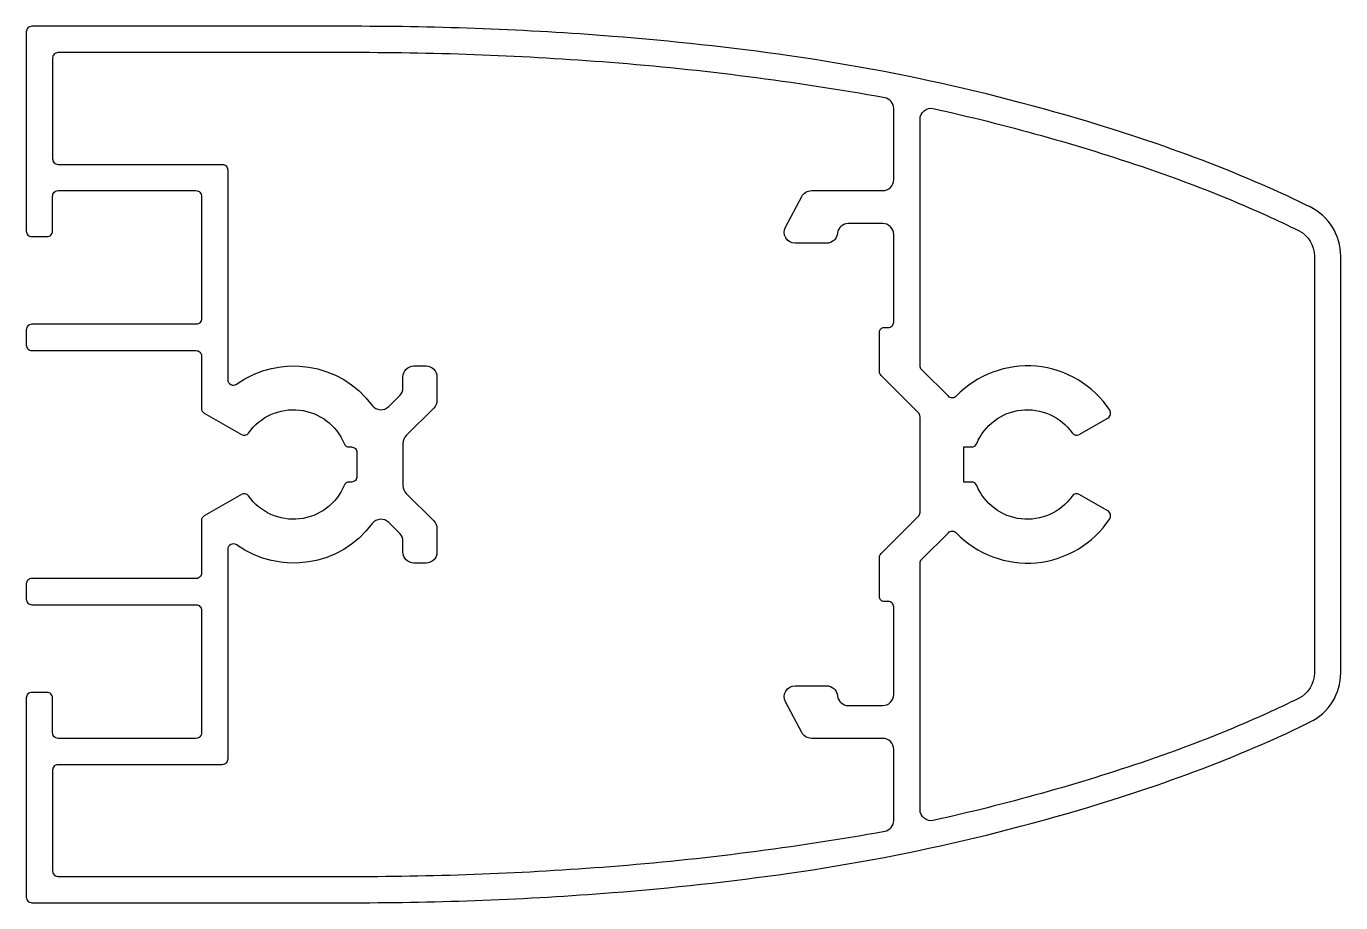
# Model space of a CAD drawing. Extents: x 440.9 to 500.9, y 509.8 to 549.8.
import ezdxf

# ---------------------------------------------------------------- set-up
doc = ezdxf.new("R2010")
doc.units = 0
doc.layers.get('0').update_dxf_attribs({"linetype": 'CONTINUOUS'})

msp = doc.modelspace()

# ---------------------------------------------------------------- linework, layer by layer
at = {"color": 7, "linetype": 'CONTINUOUS'}
for points in [[(500.891, 539.292, 0.285308), (499.499, 541.533, 0.008957), (498.009, 542.237, 0.023651), (492.468, 544.424, 0.046879), (475.727, 548.432, 0.015884), (467.646, 549.321, 0.019446), (455.836, 549.78), (441.141, 549.78, 0.414214), (440.891, 549.53), (440.891, 540.43, 0.414214), (441.141, 540.18), (441.841, 540.18, 0.414214), (442.091, 540.43), (442.091, 542.03, -0.414214), (442.341, 542.28), (448.637, 542.28, -0.414214), (448.887, 542.03), (448.887, 536.43, -0.414214), (448.637, 536.18), (441.141, 536.18, 0.414214), (440.891, 535.93), (440.891, 535.23, 0.414214), (441.141, 534.98), (448.637, 534.98, -0.414214), (448.887, 534.73), (448.887, 532.34, 0.267949), (449.012, 532.124), (450.71, 531.143, 0.388625), (451.04, 531.216, -0.592006), (455.397, 530.735, 0.303602), (455.628, 530.58), (455.737, 530.58, -0.414214), (455.987, 530.33), (455.987, 529.23, -0.414214), (455.737, 528.98), (455.628, 528.98, 0.303602), (455.397, 528.826, -0.592006), (451.04, 528.345, 0.388625), (450.71, 528.418), (449.012, 527.437, 0.267949), (448.887, 527.22), (448.887, 524.83, -0.414214), (448.637, 524.58), (441.141, 524.58, 0.414214), (440.891, 524.33), (440.891, 523.63, 0.414214), (441.141, 523.38), (448.637, 523.38, -0.414214), (448.887, 523.13), (448.887, 517.53, -0.414214), (448.637, 517.28), (442.341, 517.28, -0.414214), (442.091, 517.53), (442.091, 519.13, 0.414214), (441.841, 519.38), (441.141, 519.38, 0.414214), (440.891, 519.13), (440.891, 510.03, 0.414214), (441.141, 509.78), (455.836, 509.78, 0.019446), (467.646, 510.24, 0.015884), (475.727, 511.129, 0.046879), (492.468, 515.137, 0.023651), (498.009, 517.324, 0.008957), (499.499, 518.028, 0.285308), (500.891, 520.269)], [(480.487, 519.28), (480.487, 523.28, 0.414214), (480.237, 523.53), (480.047, 523.53, -0.414214), (479.837, 523.741), (479.837, 525.54, -0.198912), (479.91, 525.717), (481.613, 527.421, 0.198912), (481.687, 527.597), (481.687, 531.963, 0.198912), (481.613, 532.14), (479.91, 533.844, -0.198912), (479.837, 534.02), (479.837, 535.82, -0.414214), (480.047, 536.03), (480.237, 536.03, 0.414214), (480.487, 536.28), (480.487, 540.28, 0.414214), (479.987, 540.78), (478.415, 540.78, 0.373885), (477.92, 540.35), (477.914, 540.311, -0.373885), (477.419, 539.88), (475.987, 539.88, -0.565773), (475.545, 540.615), (476.29, 542.015, -0.277325), (476.731, 542.28), (479.987, 542.28, 0.414214), (480.487, 542.78), (480.487, 546.026, 0.363163), (480.075, 546.518, 0.024907), (467.552, 548.124, 0.019446), (455.836, 548.58), (442.341, 548.58, 0.414214), (442.091, 548.33), (442.091, 543.73, 0.414214), (442.341, 543.48), (449.837, 543.48, -0.414214), (450.087, 543.23), (450.087, 533.653, 0.609065), (450.481, 533.449, -0.4066), (456.687, 532.48, 0.456412), (457.44, 532.427), (457.94, 532.927, 0.198912), (458.087, 533.28), (458.087, 533.78, -0.414214), (458.587, 534.28), (459.137, 534.28, -0.414214), (459.637, 533.78), (459.637, 532.709, -0.198912), (459.49, 532.355), (458.233, 531.098, 0.198912), (458.087, 530.745), (458.087, 528.816, 0.198912), (458.233, 528.462), (459.49, 527.205, -0.198912), (459.637, 526.852), (459.637, 525.78, -0.414214), (459.137, 525.28), (458.587, 525.28, -0.414214), (458.087, 525.78), (458.087, 526.28, 0.198912), (457.94, 526.634), (457.44, 527.134, 0.456412), (456.687, 527.08, -0.4066), (450.481, 526.111, 0.609065), (450.087, 525.907), (450.087, 516.33, -0.414214), (449.837, 516.08), (442.341, 516.08, 0.414214), (442.091, 515.83), (442.091, 511.23, 0.414214), (442.341, 510.98), (455.836, 510.98, 0.019446), (467.552, 511.436, 0.024907), (480.075, 513.043, 0.363163), (480.487, 513.535), (480.487, 516.78, 0.414214), (479.987, 517.28), (476.731, 517.28, -0.277325), (476.29, 517.546), (475.545, 518.946, -0.565773), (475.987, 519.68), (477.419, 519.68, -0.373885), (477.914, 519.25), (477.92, 519.211, 0.373885), (478.415, 518.78), (479.987, 518.78, 0.414214)]]:
    msp.add_lwpolyline(points, format="xyb", close=True, dxfattribs=at)
msp.add_lwpolyline([(492.081, 516.272, -0.028001), (482.294, 513.536, -0.479209), (481.687, 514.024), (481.687, 525.269, -0.198912), (481.76, 525.446), (482.983, 526.668, -0.420274), (483.34, 526.665, 0.481325), (490.345, 527.305, 0.43156), (490.261, 527.659), (488.958, 528.411, 0.387795), (488.629, 528.339, -0.591032), (484.276, 528.826, 0.303602), (484.045, 528.98), (483.687, 528.98), (483.687, 530.58), (484.045, 530.58, 0.303602), (484.276, 530.735, -0.591032), (488.629, 531.222, 0.387795), (488.958, 531.15), (490.261, 531.902, 0.43156), (490.345, 532.256, 0.481325), (483.34, 532.896, -0.420274), (482.983, 532.892), (481.76, 534.115, -0.198912), (481.687, 534.292), (481.687, 545.537, -0.479209), (482.294, 546.025, -0.028001), (492.081, 543.288, -0.023651), (497.516, 541.143, -0.008957), (498.967, 540.457, -0.285308), (499.691, 539.292), (499.691, 520.269, -0.285308), (498.967, 519.103, -0.008957), (497.516, 518.418, -0.023651), (492.081, 516.272)], format="xyb", dxfattribs=at)

doc.saveas('drawing.dxf')
